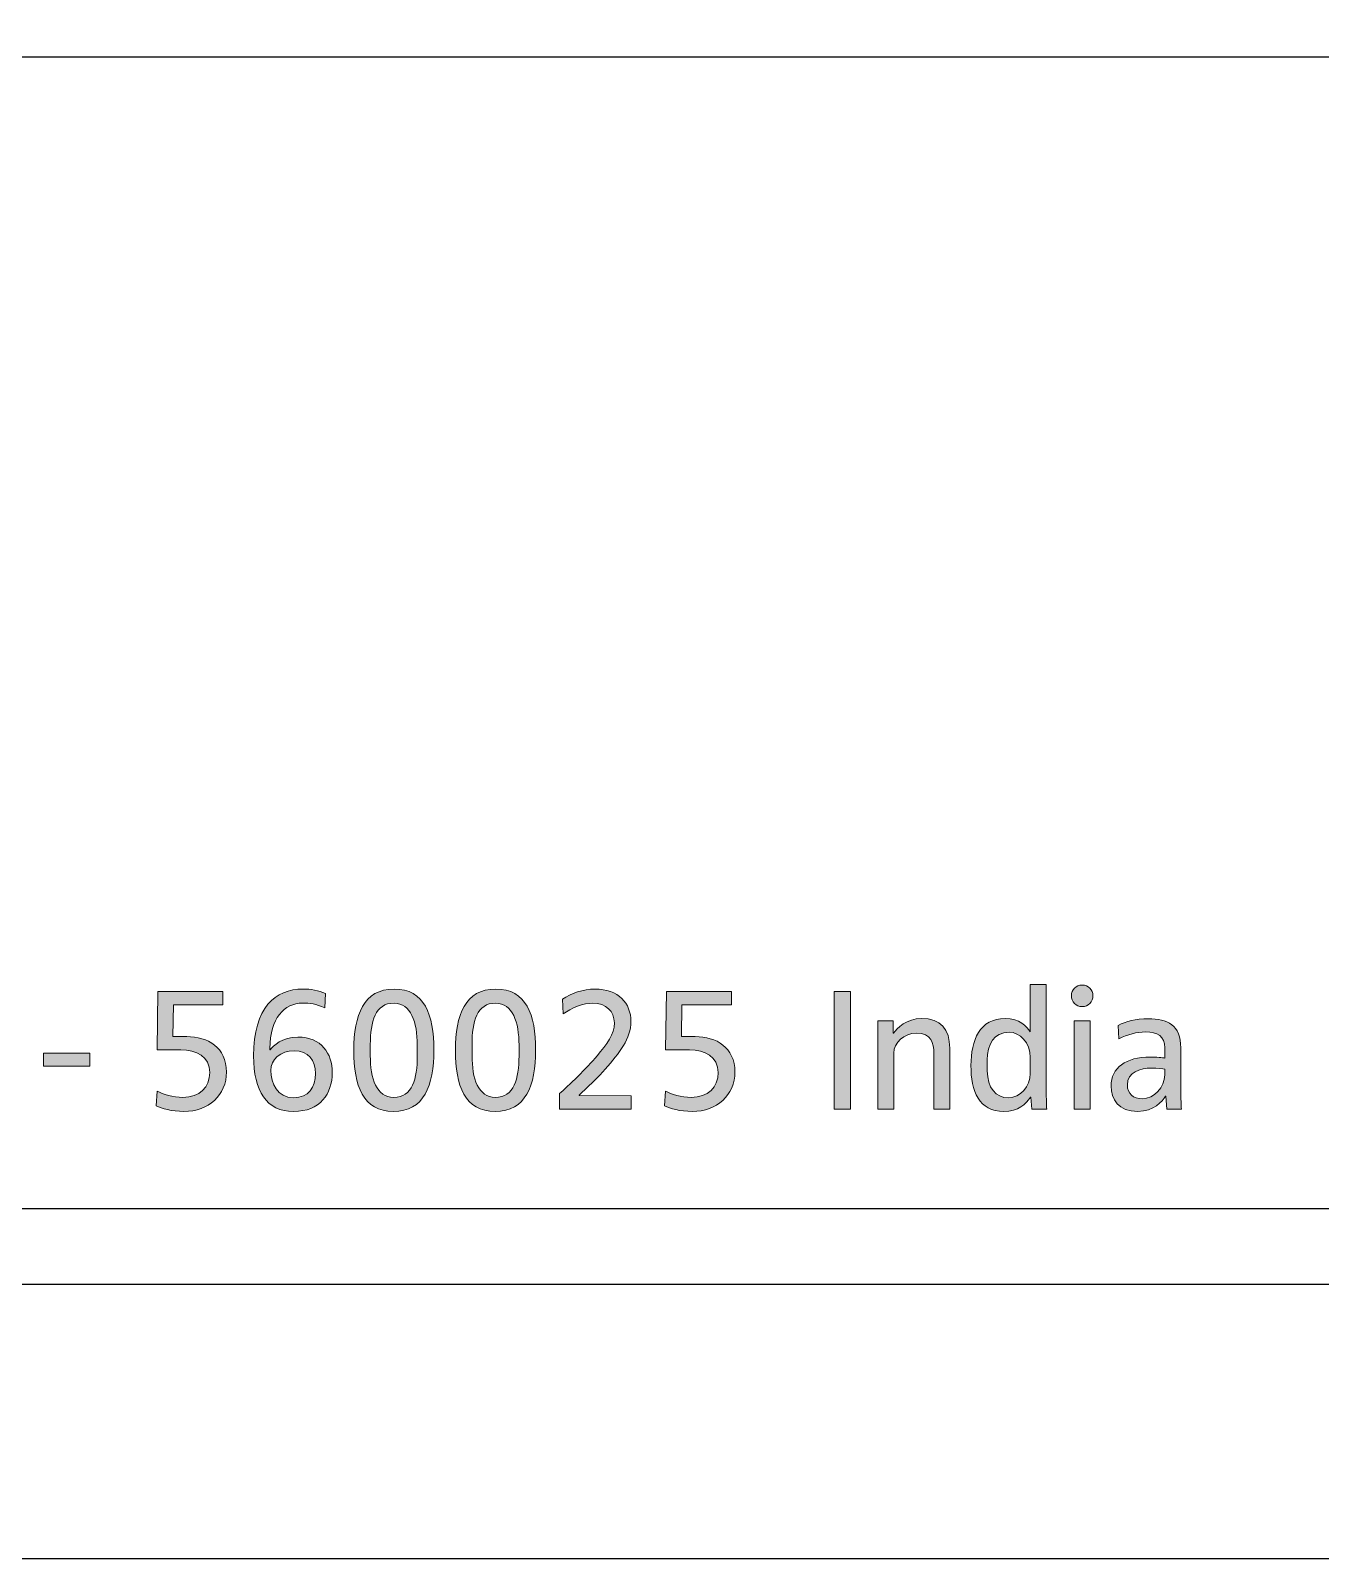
# Model space of a CAD drawing. Extents: x 473024 to 774629, y -1213442 to -1126596.
# Drawn here: x 599657 to 601409, y -1213069 to -1210993 of the extents above; entities that cross this region are included whole.
import ezdxf

# ---------------------------------------------------------------- set-up
doc = ezdxf.new("R2010")
doc.units = 0
doc.header["$LTSCALE"] = 100
doc.header["$MEASUREMENT"] = 0
doc.layers.get('0').update_dxf_attribs({"linetype": 'CONTINUOUS'})
for name, color, linetype in [('FOOT', 2, 'CONTINUOUS'), ('Layer 1', 8, 'CONTINUOUS'), ('S-BEAM', 2, 'CONTINUOUS'), ('TITLE2', 7, 'CONTINUOUS')]:
    doc.layers.add(name, color=color, linetype=linetype)

# ---------------------------------------------------------------- blocks, each defined once
blk = doc.blocks.new('block 15')
at = {"layer": 'Layer 1'}
h = blk.add_hatch(color=0, dxfattribs=at)
h.dxf.hatch_style = 2
edge = h.paths.add_edge_path()
edge.add_spline(control_points=[(440.51, -152.64), (439.41, -152.64), (438.55, -152.38), (438.09, -152.16), (438.09, -152.16), (438.16, -150.87), (438.16, -150.87), (438.66, -151.13), (439.54, -151.41), (440.4, -151.41), (441.88, -151.41), (442.76, -150.54), (442.76, -149.25), (442.76, -147.86), (441.6, -147.26), (440.24, -147.26), (440.24, -147.26), (438.16, -147.26), (438.16, -147.26), (438.16, -147.26), (438.24, -142.16), (438.24, -142.16), (438.24, -142.16), (443.91, -142.16), (443.91, -142.16), (443.91, -142.16), (443.91, -143.33), (443.91, -143.33), (443.91, -143.33), (439.6, -143.35), (439.6, -143.35), (439.6, -143.35), (439.55, -146.11), (439.55, -146.11), (439.55, -146.11), (440.75, -146.11), (440.75, -146.11), (442.6, -146.11), (444.22, -147.05), (444.22, -149.2), (444.22, -151.21), (442.66, -152.64), (440.51, -152.64)], knot_values=[0, 0, 0, 0, 1, 1, 1, 2, 2, 2, 3, 3, 3, 4, 4, 4, 5, 5, 5, 6, 6, 6, 7, 7, 7, 8, 8, 8, 9, 9, 9, 10, 10, 10, 11, 11, 11, 12, 12, 12, 13, 13, 13, 14, 14, 14, 14], degree=3, periodic=0)
h = blk.add_hatch(color=0, dxfattribs=at)
h.dxf.hatch_style = 2
edge = h.paths.add_edge_path()
edge.add_spline(control_points=[(450.07, -152.64), (447.7, -152.64), (446.59, -150.87), (446.59, -147.8), (446.59, -143.56), (448.47, -141.96), (450.88, -141.96), (451.57, -141.96), (452.26, -142.08), (452.85, -142.34), (452.85, -142.34), (452.79, -143.59), (452.79, -143.59), (452.02, -143.25), (451.51, -143.19), (450.84, -143.19), (449.27, -143.19), (448.01, -144.49), (448.01, -147.14), (448.01, -147.14), (448.01, -147.26), (448.01, -147.26), (448.01, -147.26), (448.02, -147.26), (448.02, -147.26), (448.27, -146.91), (449.1, -146.15), (450.44, -146.15), (452.52, -146.15), (453.45, -147.6), (453.45, -149.25), (453.45, -151.1), (452.4, -152.64), (450.07, -152.64)], knot_values=[0, 0, 0, 0, 1, 1, 1, 2, 2, 2, 3, 3, 3, 4, 4, 4, 5, 5, 5, 6, 6, 6, 7, 7, 7, 8, 8, 8, 9, 9, 9, 10, 10, 10, 11, 11, 11, 11], degree=3, periodic=0)
edge = h.paths.add_edge_path()
edge.add_spline(control_points=[(450.15, -147.34), (448.9, -147.34), (448.09, -148.15), (448.09, -149.06), (448.09, -150.19), (448.67, -151.44), (450.07, -151.44), (451.4, -151.44), (452, -150.54), (452, -149.34), (452, -148.2), (451.34, -147.34), (450.15, -147.34)], knot_values=[0, 0, 0, 0, 1, 1, 1, 2, 2, 2, 3, 3, 3, 4, 4, 4, 4], degree=3, periodic=0)
h = blk.add_hatch(color=0, dxfattribs=at)
h.dxf.hatch_style = 2
edge = h.paths.add_edge_path()
edge.add_spline(control_points=[(458.79, -152.64), (456.14, -152.64), (455.33, -150.4), (455.33, -147.31), (455.33, -144.21), (456.19, -141.96), (458.84, -141.96), (461.51, -141.96), (462.32, -144.19), (462.32, -147.29), (462.32, -150.39), (461.46, -152.64), (458.79, -152.64)], knot_values=[0, 0, 0, 0, 1, 1, 1, 2, 2, 2, 3, 3, 3, 4, 4, 4, 4], degree=3, periodic=0)
edge = h.paths.add_edge_path()
edge.add_spline(control_points=[(460.87, -146.85), (460.87, -144.84), (460.32, -143.19), (458.84, -143.19), (457.21, -143.19), (456.77, -144.79), (456.77, -146.81), (456.77, -146.81), (456.77, -147.75), (456.77, -147.75), (456.77, -149.76), (457.31, -151.41), (458.81, -151.41), (460.44, -151.41), (460.87, -149.8), (460.87, -147.78), (460.87, -147.78), (460.87, -146.85), (460.87, -146.85)], knot_values=[0, 0, 0, 0, 1, 1, 1, 2, 2, 2, 3, 3, 3, 4, 4, 4, 5, 5, 5, 6, 6, 6, 6], degree=3, periodic=0)
h = blk.add_hatch(color=0, dxfattribs=at)
h.dxf.hatch_style = 2
edge = h.paths.add_edge_path()
edge.add_spline(control_points=[(467.67, -152.64), (465.02, -152.64), (464.2, -150.4), (464.2, -147.31), (464.2, -144.21), (465.06, -141.96), (467.71, -141.96), (470.38, -141.96), (471.2, -144.19), (471.2, -147.29), (471.2, -150.39), (470.33, -152.64), (467.67, -152.64)], knot_values=[0, 0, 0, 0, 1, 1, 1, 2, 2, 2, 3, 3, 3, 4, 4, 4, 4], degree=3, periodic=0)
edge = h.paths.add_edge_path()
edge.add_spline(control_points=[(469.75, -146.85), (469.75, -144.84), (469.19, -143.19), (467.71, -143.19), (466.08, -143.19), (465.65, -144.79), (465.65, -146.81), (465.65, -146.81), (465.65, -147.75), (465.65, -147.75), (465.65, -149.76), (466.19, -151.41), (467.68, -151.41), (469.32, -151.41), (469.75, -149.8), (469.75, -147.78), (469.75, -147.78), (469.75, -146.85), (469.75, -146.85)], knot_values=[0, 0, 0, 0, 1, 1, 1, 2, 2, 2, 3, 3, 3, 4, 4, 4, 5, 5, 5, 6, 6, 6, 6], degree=3, periodic=0)
h = blk.add_hatch(color=0, dxfattribs=at)
h.dxf.hatch_style = 2
edge = h.paths.add_edge_path()
edge.add_spline(control_points=[(473.29, -152.44), (473.29, -152.44), (473.29, -151.08), (473.29, -151.08), (474.01, -150.44), (475.69, -148.85), (476.56, -147.8), (477.41, -146.77), (478.07, -145.92), (478.07, -144.9), (478.07, -143.93), (477.37, -143.19), (476.17, -143.19), (475.4, -143.19), (474.28, -143.61), (473.61, -144.13), (473.61, -144.13), (473.55, -142.85), (473.55, -142.85), (474.26, -142.33), (475.36, -141.96), (476.36, -141.96), (478.44, -141.96), (479.52, -143.22), (479.52, -144.78), (479.52, -146.29), (478.52, -147.52), (477.27, -148.96), (476.79, -149.51), (475.54, -150.71), (474.99, -151.22), (474.99, -151.22), (474.99, -151.24), (474.99, -151.24), (474.99, -151.24), (479.53, -151.27), (479.53, -151.27), (479.53, -151.27), (479.53, -152.44), (479.53, -152.44), (479.53, -152.44), (473.29, -152.44), (473.29, -152.44)], knot_values=[0, 0, 0, 0, 1, 1, 1, 2, 2, 2, 3, 3, 3, 4, 4, 4, 5, 5, 5, 6, 6, 6, 7, 7, 7, 8, 8, 8, 9, 9, 9, 10, 10, 10, 11, 11, 11, 12, 12, 12, 13, 13, 13, 14, 14, 14, 14], degree=3, periodic=0)
h = blk.add_hatch(color=0, dxfattribs=at)
h.dxf.hatch_style = 2
edge = h.paths.add_edge_path()
edge.add_spline(control_points=[(484.88, -152.64), (483.78, -152.64), (482.92, -152.38), (482.46, -152.16), (482.46, -152.16), (482.53, -150.87), (482.53, -150.87), (483.03, -151.13), (483.91, -151.41), (484.77, -151.41), (486.25, -151.41), (487.13, -150.54), (487.13, -149.25), (487.13, -147.86), (485.97, -147.26), (484.62, -147.26), (484.62, -147.26), (482.53, -147.26), (482.53, -147.26), (482.53, -147.26), (482.61, -142.16), (482.61, -142.16), (482.61, -142.16), (488.28, -142.16), (488.28, -142.16), (488.28, -142.16), (488.28, -143.33), (488.28, -143.33), (488.28, -143.33), (483.97, -143.35), (483.97, -143.35), (483.97, -143.35), (483.92, -146.11), (483.92, -146.11), (483.92, -146.11), (485.12, -146.11), (485.12, -146.11), (486.97, -146.11), (488.59, -147.05), (488.59, -149.2), (488.59, -151.21), (487.03, -152.64), (484.88, -152.64)], knot_values=[0, 0, 0, 0, 1, 1, 1, 2, 2, 2, 3, 3, 3, 4, 4, 4, 5, 5, 5, 6, 6, 6, 7, 7, 7, 8, 8, 8, 9, 9, 9, 10, 10, 10, 11, 11, 11, 12, 12, 12, 13, 13, 13, 14, 14, 14, 14], degree=3, periodic=0)
h = blk.add_hatch(color=0, dxfattribs=at)
h.dxf.hatch_style = 2
h.paths.add_polyline_path([(497.25, -152.44), (497.25, -142.16), (498.67, -142.16), (498.67, -152.44)])
h = blk.add_hatch(color=0, dxfattribs=at)
h.dxf.hatch_style = 2
edge = h.paths.add_edge_path()
edge.add_spline(control_points=[(514.51, -152.44), (514.51, -152.44), (514.42, -151.38), (514.42, -151.38), (514.42, -151.38), (514.4, -151.38), (514.4, -151.38), (513.97, -152.01), (513.34, -152.64), (512.06, -152.64), (509.88, -152.64), (509.19, -150.88), (509.19, -148.62), (509.19, -146.43), (509.95, -144.53), (512.18, -144.53), (513.44, -144.53), (514.08, -145.23), (514.35, -145.69), (514.35, -145.69), (514.37, -145.69), (514.37, -145.69), (514.37, -145.69), (514.37, -141.57), (514.37, -141.57), (514.37, -141.57), (515.76, -141.57), (515.76, -141.57), (515.76, -141.57), (515.76, -150.33), (515.76, -150.33), (515.76, -151.22), (515.79, -152.1), (515.8, -152.44), (515.8, -152.44), (514.51, -152.44), (514.51, -152.44)], knot_values=[0, 0, 0, 0, 1, 1, 1, 2, 2, 2, 3, 3, 3, 4, 4, 4, 5, 5, 5, 6, 6, 6, 7, 7, 7, 8, 8, 8, 9, 9, 9, 10, 10, 10, 11, 11, 11, 12, 12, 12, 12], degree=3, periodic=0)
edge = h.paths.add_edge_path()
edge.add_spline(control_points=[(514.37, -147.92), (514.37, -146.63), (513.44, -145.72), (512.52, -145.72), (511.18, -145.72), (510.62, -146.81), (510.62, -148.15), (510.62, -148.15), (510.62, -149.11), (510.62, -149.11), (510.62, -150.56), (511.35, -151.45), (512.46, -151.45), (513.52, -151.45), (514.37, -150.45), (514.37, -149.34), (514.37, -149.34), (514.37, -147.92), (514.37, -147.92)], knot_values=[0, 0, 0, 0, 1, 1, 1, 2, 2, 2, 3, 3, 3, 4, 4, 4, 5, 5, 5, 6, 6, 6, 6], degree=3, periodic=0)
h = blk.add_hatch(color=0, dxfattribs=at)
h.dxf.hatch_style = 2
edge = h.paths.add_edge_path()
edge.add_spline(control_points=[(518.9, -143.49), (518.37, -143.49), (517.96, -143.07), (517.96, -142.54), (517.96, -142.02), (518.37, -141.61), (518.9, -141.61), (519.42, -141.61), (519.84, -142.02), (519.84, -142.54), (519.84, -143.07), (519.42, -143.49), (518.9, -143.49)], knot_values=[0, 0, 0, 0, 1, 1, 1, 2, 2, 2, 3, 3, 3, 4, 4, 4, 4], degree=3, periodic=0)
h.paths.add_polyline_path([(518.2, -152.44), (518.2, -144.73), (519.59, -144.73), (519.59, -152.44)])
h = blk.add_hatch(color=0, dxfattribs=at)
h.dxf.hatch_style = 2
edge = h.paths.add_edge_path()
edge.add_spline(control_points=[(505.96, -152.44), (505.96, -152.44), (505.96, -147.55), (505.96, -147.55), (505.96, -146.68), (505.73, -145.8), (504.42, -145.8), (503.38, -145.8), (502.46, -146.66), (502.46, -147.55), (502.46, -147.55), (502.46, -152.44), (502.46, -152.44), (502.46, -152.44), (501.07, -152.44), (501.07, -152.44), (501.07, -152.44), (501.07, -144.73), (501.07, -144.73), (501.07, -144.73), (502.41, -144.73), (502.41, -144.73), (502.41, -144.73), (502.41, -145.8), (502.41, -145.8), (502.41, -145.8), (502.43, -145.8), (502.43, -145.8), (502.71, -145.38), (503.6, -144.53), (504.88, -144.53), (506.56, -144.53), (507.34, -145.44), (507.34, -147.12), (507.34, -147.12), (507.34, -152.44), (507.34, -152.44), (507.34, -152.44), (505.96, -152.44), (505.96, -152.44)], knot_values=[0, 0, 0, 0, 1, 1, 1, 2, 2, 2, 3, 3, 3, 4, 4, 4, 5, 5, 5, 6, 6, 6, 7, 7, 7, 8, 8, 8, 9, 9, 9, 10, 10, 10, 11, 11, 11, 12, 12, 12, 13, 13, 13, 13], degree=3, periodic=0)
h = blk.add_hatch(color=0, dxfattribs=at)
h.dxf.hatch_style = 2
edge = h.paths.add_edge_path()
edge.add_spline(control_points=[(526.28, -152.44), (526.28, -152.44), (526.19, -151.31), (526.19, -151.31), (526.19, -151.31), (526.17, -151.31), (526.17, -151.31), (525.92, -151.75), (525.11, -152.64), (523.77, -152.64), (522.07, -152.64), (521.42, -151.59), (521.42, -150.42), (521.42, -148.83), (522.72, -147.89), (524.83, -147.89), (525.38, -147.89), (525.92, -147.95), (526.11, -147.99), (526.11, -147.99), (526.11, -147.08), (526.11, -147.08), (526.11, -146.11), (525.48, -145.7), (524.43, -145.7), (523.63, -145.7), (522.86, -145.94), (522.1, -146.29), (522.1, -146.29), (522.03, -145.13), (522.03, -145.13), (522.72, -144.79), (523.55, -144.55), (524.68, -144.55), (526.33, -144.55), (527.5, -145.1), (527.5, -147.09), (527.5, -147.09), (527.5, -150.31), (527.5, -150.31), (527.5, -151.11), (527.54, -152.07), (527.56, -152.44), (527.56, -152.44), (526.28, -152.44), (526.28, -152.44)], knot_values=[0, 0, 0, 0, 1, 1, 1, 2, 2, 2, 3, 3, 3, 4, 4, 4, 5, 5, 5, 6, 6, 6, 7, 7, 7, 8, 8, 8, 9, 9, 9, 10, 10, 10, 11, 11, 11, 12, 12, 12, 13, 13, 13, 14, 14, 14, 15, 15, 15, 15], degree=3, periodic=0)
edge = h.paths.add_edge_path()
edge.add_spline(control_points=[(526.11, -148.96), (525.97, -148.93), (525.52, -148.86), (524.92, -148.86), (524, -148.86), (522.84, -149.2), (522.84, -150.33), (522.84, -151.1), (523.37, -151.53), (524.14, -151.53), (525.17, -151.53), (526.11, -150.54), (526.11, -149.45), (526.11, -149.45), (526.11, -148.96), (526.11, -148.96)], knot_values=[0, 0, 0, 0, 1, 1, 1, 2, 2, 2, 3, 3, 3, 4, 4, 4, 5, 5, 5, 5], degree=3, periodic=0)
h = blk.add_hatch(color=0, dxfattribs=at)
h.dxf.hatch_style = 2
h.paths.add_polyline_path([(428.24, -148.69), (428.24, -147.54), (432.29, -147.54), (432.29, -148.69)])
at = {"layer": 'Layer 1', "color": 0, "lineweight": 0}
for points in [[(497.25, -152.44), (497.25, -142.16), (498.67, -142.16), (498.67, -152.44), (497.25, -152.44)], [(518.2, -152.44), (518.2, -144.73), (519.59, -144.73), (519.59, -152.44), (518.2, -152.44)], [(428.24, -148.69), (428.24, -147.54), (432.29, -147.54), (432.29, -148.69), (428.24, -148.69)]]:
    blk.add_lwpolyline(points, dxfattribs=at)
for points, knots in [([(440.51, -152.64), (439.41, -152.64), (438.55, -152.38), (438.09, -152.16), (438.09, -152.16), (438.16, -150.87), (438.16, -150.87), (438.66, -151.13), (439.54, -151.41), (440.4, -151.41), (441.88, -151.41), (442.76, -150.54), (442.76, -149.25), (442.76, -147.86), (441.6, -147.26), (440.24, -147.26), (440.24, -147.26), (438.16, -147.26), (438.16, -147.26), (438.16, -147.26), (438.24, -142.16), (438.24, -142.16), (438.24, -142.16), (443.91, -142.16), (443.91, -142.16), (443.91, -142.16), (443.91, -143.33), (443.91, -143.33), (443.91, -143.33), (439.6, -143.35), (439.6, -143.35), (439.6, -143.35), (439.55, -146.11), (439.55, -146.11), (439.55, -146.11), (440.75, -146.11), (440.75, -146.11), (442.6, -146.11), (444.22, -147.05), (444.22, -149.2), (444.22, -151.21), (442.66, -152.64), (440.51, -152.64)], [0, 0, 0, 0, 1, 1, 1, 2, 2, 2, 3, 3, 3, 4, 4, 4, 5, 5, 5, 6, 6, 6, 7, 7, 7, 8, 8, 8, 9, 9, 9, 10, 10, 10, 11, 11, 11, 12, 12, 12, 13, 13, 13, 14, 14, 14, 14]), ([(450.07, -152.64), (447.7, -152.64), (446.59, -150.87), (446.59, -147.8), (446.59, -143.56), (448.47, -141.96), (450.88, -141.96), (451.57, -141.96), (452.26, -142.08), (452.85, -142.34), (452.85, -142.34), (452.79, -143.59), (452.79, -143.59), (452.02, -143.25), (451.51, -143.19), (450.84, -143.19), (449.27, -143.19), (448.01, -144.49), (448.01, -147.14), (448.01, -147.14), (448.01, -147.26), (448.01, -147.26), (448.01, -147.26), (448.02, -147.26), (448.02, -147.26), (448.27, -146.91), (449.1, -146.15), (450.44, -146.15), (452.52, -146.15), (453.45, -147.6), (453.45, -149.25), (453.45, -151.1), (452.4, -152.64), (450.07, -152.64)], [0, 0, 0, 0, 1, 1, 1, 2, 2, 2, 3, 3, 3, 4, 4, 4, 5, 5, 5, 6, 6, 6, 7, 7, 7, 8, 8, 8, 9, 9, 9, 10, 10, 10, 11, 11, 11, 11]), ([(458.79, -152.64), (456.14, -152.64), (455.33, -150.4), (455.33, -147.31), (455.33, -144.21), (456.19, -141.96), (458.84, -141.96), (461.51, -141.96), (462.32, -144.19), (462.32, -147.29), (462.32, -150.39), (461.46, -152.64), (458.79, -152.64)], [0, 0, 0, 0, 1, 1, 1, 2, 2, 2, 3, 3, 3, 4, 4, 4, 4]), ([(467.67, -152.64), (465.02, -152.64), (464.2, -150.4), (464.2, -147.31), (464.2, -144.21), (465.06, -141.96), (467.71, -141.96), (470.38, -141.96), (471.2, -144.19), (471.2, -147.29), (471.2, -150.39), (470.33, -152.64), (467.67, -152.64)], [0, 0, 0, 0, 1, 1, 1, 2, 2, 2, 3, 3, 3, 4, 4, 4, 4]), ([(473.29, -152.44), (473.29, -152.44), (473.29, -151.08), (473.29, -151.08), (474.01, -150.44), (475.69, -148.85), (476.56, -147.8), (477.41, -146.77), (478.07, -145.92), (478.07, -144.9), (478.07, -143.93), (477.37, -143.19), (476.17, -143.19), (475.4, -143.19), (474.28, -143.61), (473.61, -144.13), (473.61, -144.13), (473.55, -142.85), (473.55, -142.85), (474.26, -142.33), (475.36, -141.96), (476.36, -141.96), (478.44, -141.96), (479.52, -143.22), (479.52, -144.78), (479.52, -146.29), (478.52, -147.52), (477.27, -148.96), (476.79, -149.51), (475.54, -150.71), (474.99, -151.22), (474.99, -151.22), (474.99, -151.24), (474.99, -151.24), (474.99, -151.24), (479.53, -151.27), (479.53, -151.27), (479.53, -151.27), (479.53, -152.44), (479.53, -152.44), (479.53, -152.44), (473.29, -152.44), (473.29, -152.44)], [0, 0, 0, 0, 1, 1, 1, 2, 2, 2, 3, 3, 3, 4, 4, 4, 5, 5, 5, 6, 6, 6, 7, 7, 7, 8, 8, 8, 9, 9, 9, 10, 10, 10, 11, 11, 11, 12, 12, 12, 13, 13, 13, 14, 14, 14, 14]), ([(484.88, -152.64), (483.78, -152.64), (482.92, -152.38), (482.46, -152.16), (482.46, -152.16), (482.53, -150.87), (482.53, -150.87), (483.03, -151.13), (483.91, -151.41), (484.77, -151.41), (486.25, -151.41), (487.13, -150.54), (487.13, -149.25), (487.13, -147.86), (485.97, -147.26), (484.62, -147.26), (484.62, -147.26), (482.53, -147.26), (482.53, -147.26), (482.53, -147.26), (482.61, -142.16), (482.61, -142.16), (482.61, -142.16), (488.28, -142.16), (488.28, -142.16), (488.28, -142.16), (488.28, -143.33), (488.28, -143.33), (488.28, -143.33), (483.97, -143.35), (483.97, -143.35), (483.97, -143.35), (483.92, -146.11), (483.92, -146.11), (483.92, -146.11), (485.12, -146.11), (485.12, -146.11), (486.97, -146.11), (488.59, -147.05), (488.59, -149.2), (488.59, -151.21), (487.03, -152.64), (484.88, -152.64)], [0, 0, 0, 0, 1, 1, 1, 2, 2, 2, 3, 3, 3, 4, 4, 4, 5, 5, 5, 6, 6, 6, 7, 7, 7, 8, 8, 8, 9, 9, 9, 10, 10, 10, 11, 11, 11, 12, 12, 12, 13, 13, 13, 14, 14, 14, 14]), ([(514.51, -152.44), (514.51, -152.44), (514.42, -151.38), (514.42, -151.38), (514.42, -151.38), (514.4, -151.38), (514.4, -151.38), (513.97, -152.01), (513.34, -152.64), (512.06, -152.64), (509.88, -152.64), (509.19, -150.88), (509.19, -148.62), (509.19, -146.43), (509.95, -144.53), (512.18, -144.53), (513.44, -144.53), (514.08, -145.23), (514.35, -145.69), (514.35, -145.69), (514.37, -145.69), (514.37, -145.69), (514.37, -145.69), (514.37, -141.57), (514.37, -141.57), (514.37, -141.57), (515.76, -141.57), (515.76, -141.57), (515.76, -141.57), (515.76, -150.33), (515.76, -150.33), (515.76, -151.22), (515.79, -152.1), (515.8, -152.44), (515.8, -152.44), (514.51, -152.44), (514.51, -152.44)], [0, 0, 0, 0, 1, 1, 1, 2, 2, 2, 3, 3, 3, 4, 4, 4, 5, 5, 5, 6, 6, 6, 7, 7, 7, 8, 8, 8, 9, 9, 9, 10, 10, 10, 11, 11, 11, 12, 12, 12, 12]), ([(518.9, -143.49), (518.37, -143.49), (517.96, -143.07), (517.96, -142.54), (517.96, -142.02), (518.37, -141.61), (518.9, -141.61), (519.42, -141.61), (519.84, -142.02), (519.84, -142.54), (519.84, -143.07), (519.42, -143.49), (518.9, -143.49)], [0, 0, 0, 0, 1, 1, 1, 2, 2, 2, 3, 3, 3, 4, 4, 4, 4]), ([(460.87, -146.85), (460.87, -144.84), (460.32, -143.19), (458.84, -143.19), (457.21, -143.19), (456.77, -144.79), (456.77, -146.81), (456.77, -146.81), (456.77, -147.75), (456.77, -147.75), (456.77, -149.76), (457.31, -151.41), (458.81, -151.41), (460.44, -151.41), (460.87, -149.8), (460.87, -147.78), (460.87, -147.78), (460.87, -146.85), (460.87, -146.85)], [0, 0, 0, 0, 1, 1, 1, 2, 2, 2, 3, 3, 3, 4, 4, 4, 5, 5, 5, 6, 6, 6, 6]), ([(469.75, -146.85), (469.75, -144.84), (469.19, -143.19), (467.71, -143.19), (466.08, -143.19), (465.65, -144.79), (465.65, -146.81), (465.65, -146.81), (465.65, -147.75), (465.65, -147.75), (465.65, -149.76), (466.19, -151.41), (467.68, -151.41), (469.32, -151.41), (469.75, -149.8), (469.75, -147.78), (469.75, -147.78), (469.75, -146.85), (469.75, -146.85)], [0, 0, 0, 0, 1, 1, 1, 2, 2, 2, 3, 3, 3, 4, 4, 4, 5, 5, 5, 6, 6, 6, 6]), ([(505.96, -152.44), (505.96, -152.44), (505.96, -147.55), (505.96, -147.55), (505.96, -146.68), (505.73, -145.8), (504.42, -145.8), (503.38, -145.8), (502.46, -146.66), (502.46, -147.55), (502.46, -147.55), (502.46, -152.44), (502.46, -152.44), (502.46, -152.44), (501.07, -152.44), (501.07, -152.44), (501.07, -152.44), (501.07, -144.73), (501.07, -144.73), (501.07, -144.73), (502.41, -144.73), (502.41, -144.73), (502.41, -144.73), (502.41, -145.8), (502.41, -145.8), (502.41, -145.8), (502.43, -145.8), (502.43, -145.8), (502.71, -145.38), (503.6, -144.53), (504.88, -144.53), (506.56, -144.53), (507.34, -145.44), (507.34, -147.12), (507.34, -147.12), (507.34, -152.44), (507.34, -152.44), (507.34, -152.44), (505.96, -152.44), (505.96, -152.44)], [0, 0, 0, 0, 1, 1, 1, 2, 2, 2, 3, 3, 3, 4, 4, 4, 5, 5, 5, 6, 6, 6, 7, 7, 7, 8, 8, 8, 9, 9, 9, 10, 10, 10, 11, 11, 11, 12, 12, 12, 13, 13, 13, 13]), ([(526.28, -152.44), (526.28, -152.44), (526.19, -151.31), (526.19, -151.31), (526.19, -151.31), (526.17, -151.31), (526.17, -151.31), (525.92, -151.75), (525.11, -152.64), (523.77, -152.64), (522.07, -152.64), (521.42, -151.59), (521.42, -150.42), (521.42, -148.83), (522.72, -147.89), (524.83, -147.89), (525.38, -147.89), (525.92, -147.95), (526.11, -147.99), (526.11, -147.99), (526.11, -147.08), (526.11, -147.08), (526.11, -146.11), (525.48, -145.7), (524.43, -145.7), (523.63, -145.7), (522.86, -145.94), (522.1, -146.29), (522.1, -146.29), (522.03, -145.13), (522.03, -145.13), (522.72, -144.79), (523.55, -144.55), (524.68, -144.55), (526.33, -144.55), (527.5, -145.1), (527.5, -147.09), (527.5, -147.09), (527.5, -150.31), (527.5, -150.31), (527.5, -151.11), (527.54, -152.07), (527.56, -152.44), (527.56, -152.44), (526.28, -152.44), (526.28, -152.44)], [0, 0, 0, 0, 1, 1, 1, 2, 2, 2, 3, 3, 3, 4, 4, 4, 5, 5, 5, 6, 6, 6, 7, 7, 7, 8, 8, 8, 9, 9, 9, 10, 10, 10, 11, 11, 11, 12, 12, 12, 13, 13, 13, 14, 14, 14, 15, 15, 15, 15]), ([(514.37, -147.92), (514.37, -146.63), (513.44, -145.72), (512.52, -145.72), (511.18, -145.72), (510.62, -146.81), (510.62, -148.15), (510.62, -148.15), (510.62, -149.11), (510.62, -149.11), (510.62, -150.56), (511.35, -151.45), (512.46, -151.45), (513.52, -151.45), (514.37, -150.45), (514.37, -149.34), (514.37, -149.34), (514.37, -147.92), (514.37, -147.92)], [0, 0, 0, 0, 1, 1, 1, 2, 2, 2, 3, 3, 3, 4, 4, 4, 5, 5, 5, 6, 6, 6, 6]), ([(450.15, -147.34), (448.9, -147.34), (448.09, -148.15), (448.09, -149.06), (448.09, -150.19), (448.67, -151.44), (450.07, -151.44), (451.4, -151.44), (452, -150.54), (452, -149.34), (452, -148.2), (451.34, -147.34), (450.15, -147.34)], [0, 0, 0, 0, 1, 1, 1, 2, 2, 2, 3, 3, 3, 4, 4, 4, 4]), ([(526.11, -148.96), (525.97, -148.93), (525.52, -148.86), (524.92, -148.86), (524, -148.86), (522.84, -149.2), (522.84, -150.33), (522.84, -151.1), (523.37, -151.53), (524.14, -151.53), (525.17, -151.53), (526.11, -150.54), (526.11, -149.45), (526.11, -149.45), (526.11, -148.96), (526.11, -148.96)], [0, 0, 0, 0, 1, 1, 1, 2, 2, 2, 3, 3, 3, 4, 4, 4, 5, 5, 5, 5])]:
    blk.add_open_spline(points, degree=3, knots=knots, dxfattribs=at)
blk = doc.blocks.new('A$C79103C65')
at = {"layer": 'Layer 1', "color": 4, "xscale": 17.91396, "yscale": 17.91396, "zscale": 17.91396}
blk.add_blockref('block 15', (-835.6, 2790.1), dxfattribs=at)
blk = doc.blocks.new('A$C0B4B66C2')
at = {"color": 2, "linetype": 'Continuous'}
blk.add_lwpolyline([(0, -1629.1), (0, -57.3), (10452.4, -57.3), (10452.4, -1629.1)], close=True, dxfattribs=at)
at = {"layer": 'FOOT', "xscale": 0.873, "yscale": 0.873, "zscale": 0.873}
blk.add_blockref('A$C79103C65', (155.5, -1545), dxfattribs=at)

msp = doc.modelspace()

# ---------------------------------------------------------------- linework, layer by layer
at = {"layer": 'TITLE2', "color": 4, "elevation": 0}
msp.add_lwpolyline([(604473.6, -1213069.4), (604473.6, -1126969.1), (473397.1, -1126969.1), (473397.1, -1213069.4)], close=True, dxfattribs=at)
at = {"layer": 'TITLE2', "color": 12, "elevation": 0}
msp.add_lwpolyline([(604100.7, -1212696.5), (604100.7, -1127341.9), (473769.9, -1127341.9), (473769.9, -1212696.5)], close=True, dxfattribs=at)

# ---------------------------------------------------------------- block references
at = {"layer": 'S-BEAM', "xscale": 0.9956754868622251, "yscale": 0.9956754868622251, "zscale": 0.9956754868622251}
msp.add_blockref('A$C0B4B66C2', (593577.2, -1210972.1, 0), dxfattribs=at)

doc.saveas('drawing.dxf')
